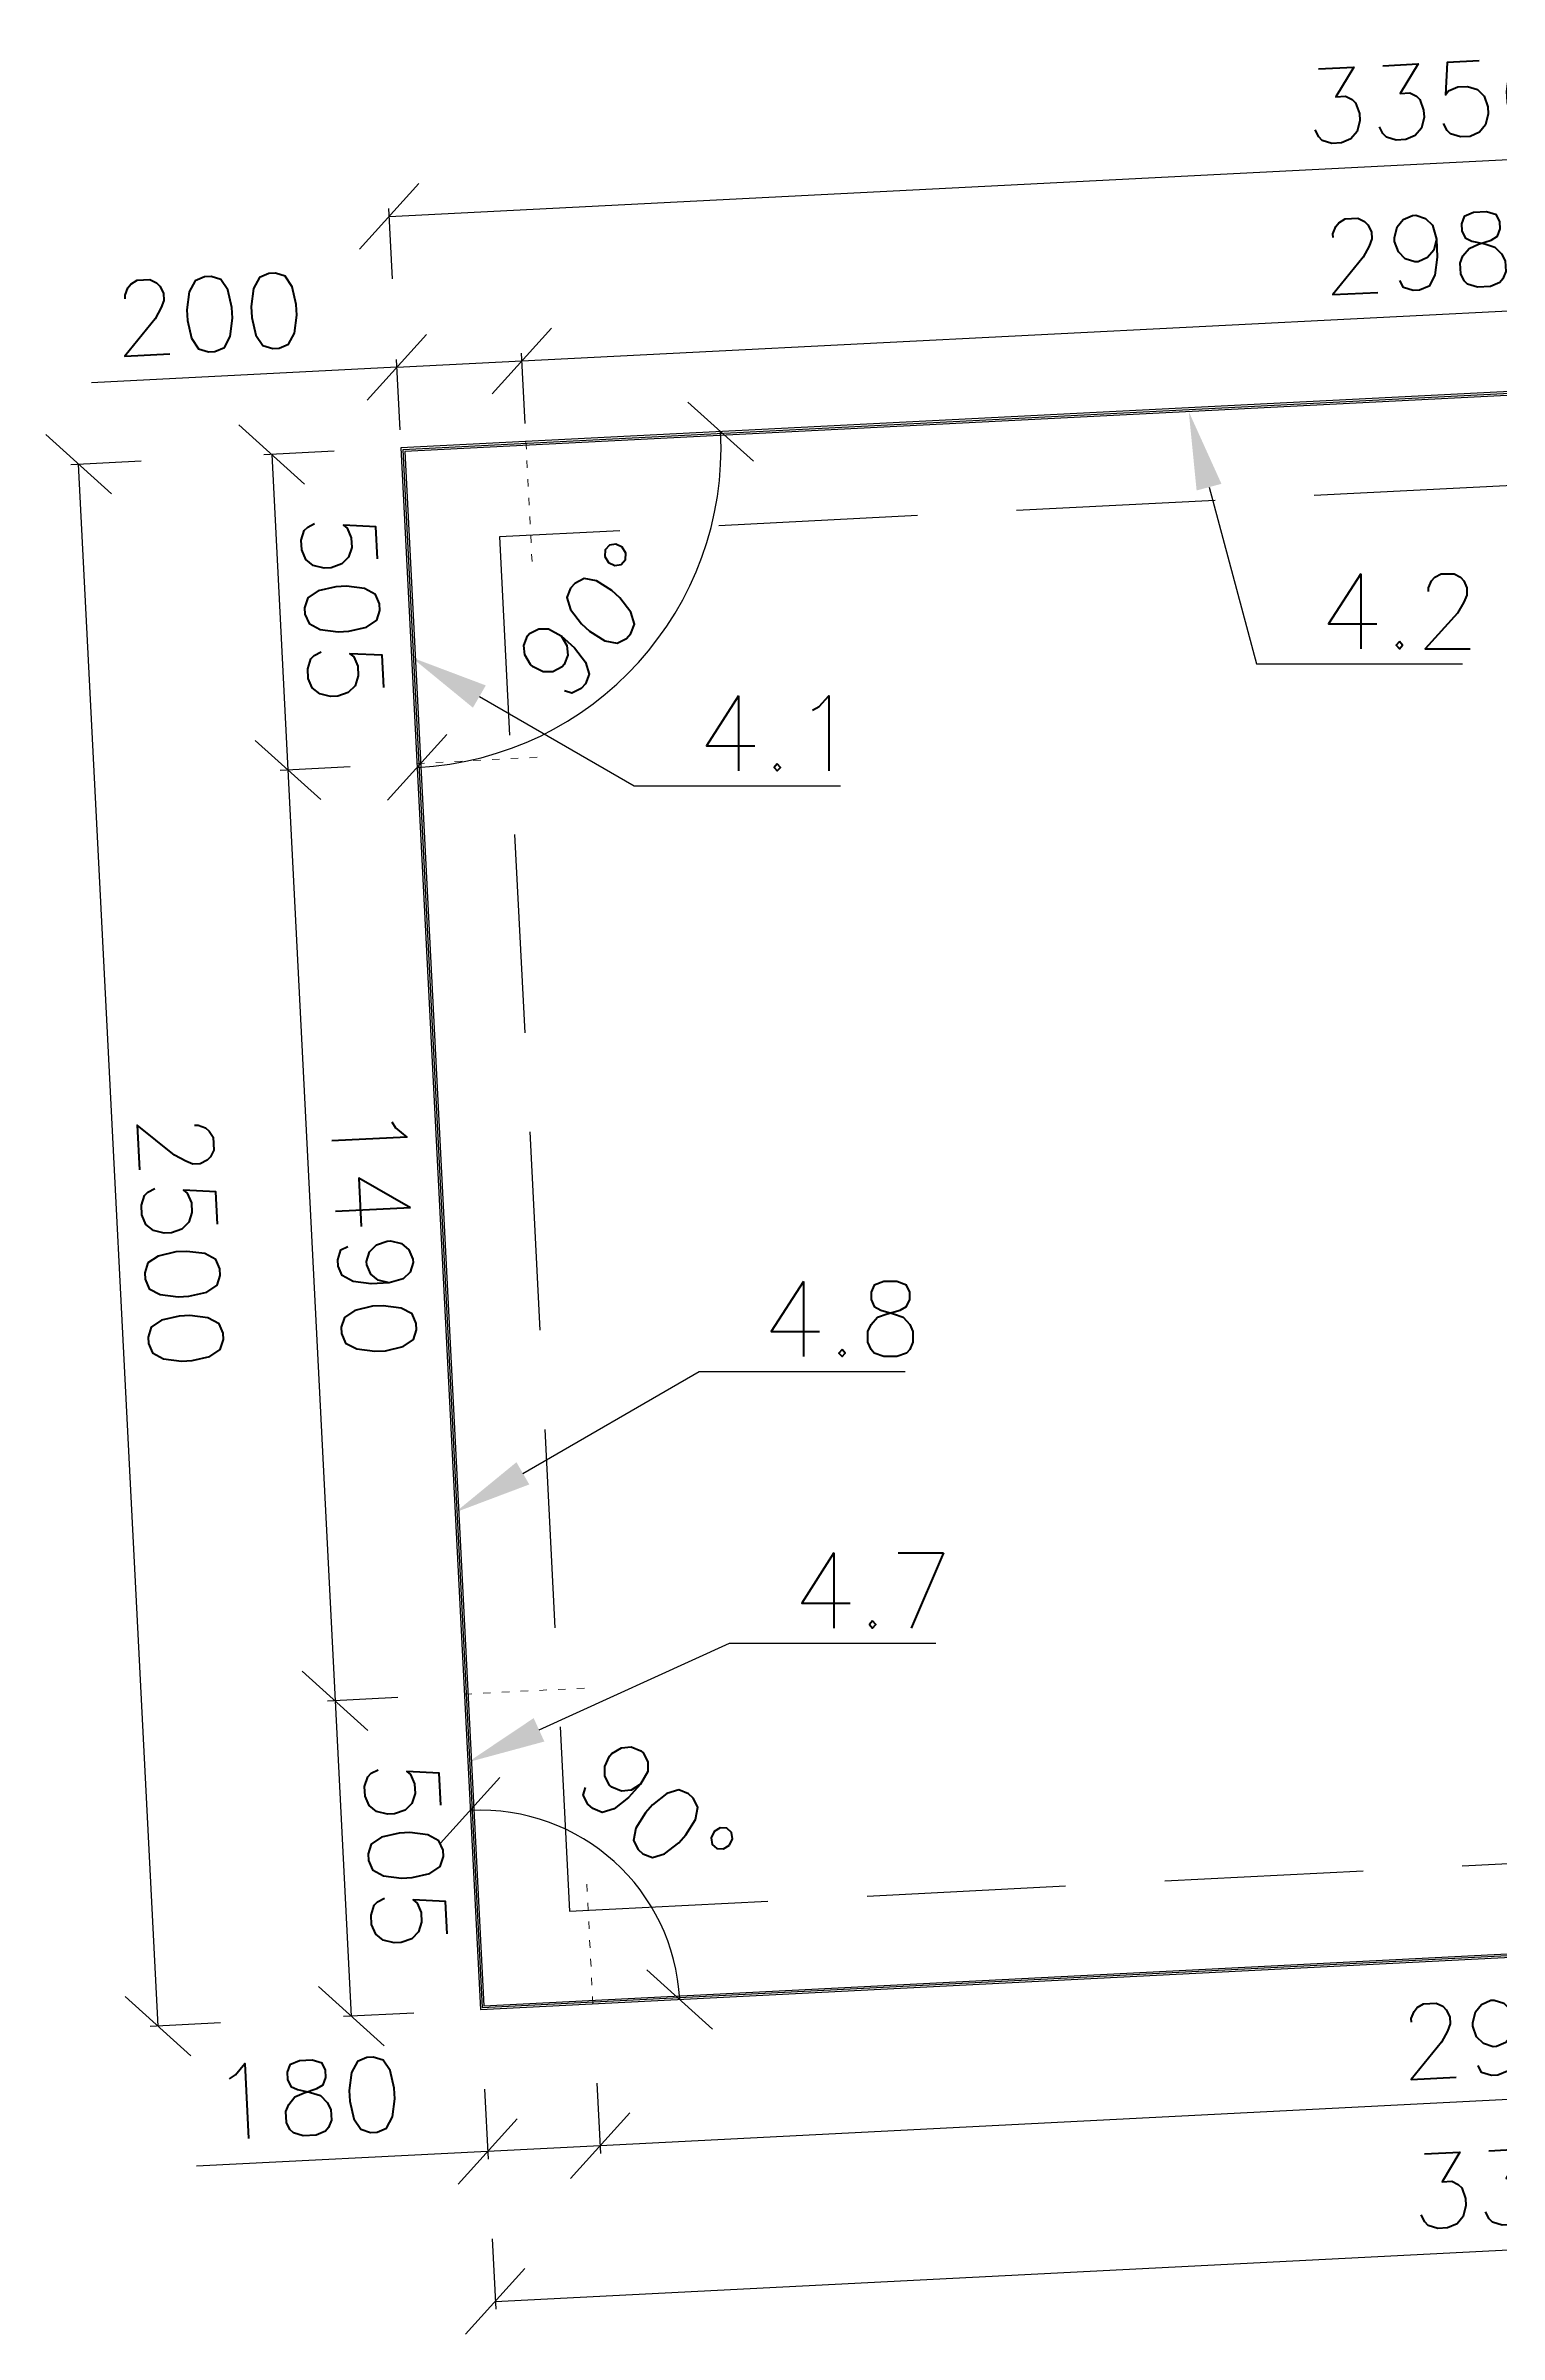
# Model space of a CAD drawing. Header units: millimetres. Extents: x 5046 to 47046, y -5997 to 25762.
# Drawn here: x 21757 to 24080, y 2287 to 5946 of the extents above; entities that cross this region are included whole.
import ezdxf
from ezdxf import colors
from ezdxf.entities.mleader import LeaderData, LeaderLine
from ezdxf.math import Vec2, Vec3

# ---------------------------------------------------------------- set-up
doc = ezdxf.new("R2010")
doc.units = ezdxf.units.MM
doc.linetypes.add('ACAD_ISO03W100', pattern=[30, 12, -18])
doc.linetypes.add('HIDDEN2', pattern=[4.7625, 3.175, -1.5875])
doc.layers.get('0').update_dxf_attribs({"lineweight": 0})
doc.layers.get('Defpoints').update_dxf_attribs({"lineweight": 0})
doc.layers.add('DIM', color=3, linetype='Continuous', lineweight=0)
doc.layers.add('Przerywana', color=230, linetype='ACAD_ISO03W100', lineweight=0)
doc.layers.add('L_KS2 350', color=150, linetype='Continuous')
doc.layers.add('L_KS_inderside', color=40, linetype='HIDDEN2')
doc.styles.add('Skala 1-50', font='simplex.shx', dxfattribs={"height": 120})
doc.dimstyles.new('Skala 1-50', dxfattribs={"dimtxt": 12, "dimasz": 100, "dimexe": 12.5, "dimexo": 0.625, "dimgap": 40, "dimtad": 1, "dimdec": 0, "dimtxsty": 'Skala 1-50', "dimblk": 'OBLIQUE', "dimcen": 2.5, "dimadec": 0, "dimazin": 0, "dimtfac": 1, "dimtdec": 0, "dimtmove": 0, "dimatfit": 3, "dimldrblk": 'OBLIQUE', "dimfxl": 100, "dimfxlon": 1, "dimarcsym": 0})

# ---------------------------------------------------------------- blocks, each defined once
blk = doc.blocks.new('_Oblique')
at = {"color": 0, "linetype": 'ByBlock', "lineweight": -2}
blk.add_line((-0.5, -0.5), (0.5, 0.5), dxfattribs=at)
blk = doc.blocks.new('*D450')
at = {"layer": 'Defpoints', "color": 0}
for p in [(25797.4, 2976.4), (22451.7, 2806.2), (25821.1, 2509.9)]:
    blk.add_point(p, dxfattribs=at)
at = {"layer": 'DIM', "color": 0, "lineweight": -2}
for p, q in [((25816, 2609.8), (25821.8, 2497.4)), ((22475.4, 2339.7), (25821.1, 2509.9)), ((22470.4, 2439.6), (22476.1, 2327.3))]:
    blk.add_line(p, q, dxfattribs=at)
at = {"layer": 'DIM', "color": 0, "linetype": 'ByBlock', "lineweight": -2, "xscale": 100, "yscale": 100, "zscale": 100}
for p, rotation in [((25821.1, 2509.9), 2.911440891904487), ((22475.4, 2339.7), 182.9114408919045)]:
    blk.add_blockref('_Oblique', p, dxfattribs=dict(at, rotation=rotation))
at = {"layer": 'DIM', "color": 0, "insert": (24143.2, 2524.7), "char_height": 120, "attachment_point": 5, "rotation": 2.9114, "style": 'Skala 1-50'}
blk.add_mtext('3350', dxfattribs=at)
blk = doc.blocks.new('*D452')
at = {"layer": 'Defpoints', "color": 0}
for p in [(25651.6, 5843.3), (25670.4, 5473.1), (22324.7, 5303)]:
    blk.add_point(p, dxfattribs=at)
at = {"layer": 'DIM', "color": 0, "lineweight": -2}
for p, q in [((25656.7, 5743.4), (25651, 5855.7)), ((22305.9, 5673.1), (25651.6, 5843.3)), ((22311, 5573.2), (22305.3, 5685.6))]:
    blk.add_line(p, q, dxfattribs=at)
at = {"layer": 'DIM', "color": 0, "linetype": 'ByBlock', "lineweight": -2, "xscale": 100, "yscale": 100, "zscale": 100}
for p, rotation in [((25651.6, 5843.3), 2.911440891904487), ((22305.9, 5673.1), 182.9114408919045)]:
    blk.add_blockref('_Oblique', p, dxfattribs=dict(at, rotation=rotation))
at = {"layer": 'DIM', "color": 0, "insert": (23973.7, 5858.1), "char_height": 120, "attachment_point": 5, "rotation": 2.9114, "style": 'Skala 1-50'}
blk.add_mtext('3350', dxfattribs=at)
blk = doc.blocks.new('*D487')
at = {"layer": 'Defpoints', "color": 0}
for p in [(22517.9, 5442.1), (22524.5, 5313.1), (22324.7, 5303)]:
    blk.add_point(p, dxfattribs=at)
at = {"layer": 'DIM', "color": 0, "lineweight": -2}
for p, q in [((22523, 5342.2), (22517.3, 5454.6)), ((22318.2, 5431.9), (21830.2, 5407.1)), ((22323.3, 5332.1), (22317.5, 5444.4)), ((22318.2, 5431.9), (22517.9, 5442.1))]:
    blk.add_line(p, q, dxfattribs=at)
at = {"layer": 'DIM', "color": 0, "linetype": 'ByBlock', "lineweight": -2, "xscale": 100, "yscale": 100, "zscale": 100}
for p, rotation in [((22517.9, 5442.1), 2.911440891904574), ((22318.2, 5431.9), 182.9114408919046)]:
    blk.add_blockref('_Oblique', p, dxfattribs=dict(at, rotation=rotation))
at = {"layer": 'DIM', "color": 0, "insert": (22019.2, 5516.9), "char_height": 120, "attachment_point": 5, "rotation": 2.9114, "style": 'Skala 1-50'}
blk.add_mtext('200', dxfattribs=at)
blk = doc.blocks.new('*D488')
at = {"layer": 'Defpoints', "color": 0}
for p in [(25494.1, 5593.5), (25500.6, 5464.5), (22524.5, 5313.1)]:
    blk.add_point(p, dxfattribs=at)
at = {"layer": 'DIM', "color": 0, "lineweight": -2}
for p, q in [((25499.2, 5493.6), (25493.4, 5605.9)), ((22517.9, 5442.1), (25494.1, 5593.5)), ((22523, 5342.2), (22517.3, 5454.6))]:
    blk.add_line(p, q, dxfattribs=at)
at = {"layer": 'DIM', "color": 0, "linetype": 'ByBlock', "lineweight": -2, "xscale": 100, "yscale": 100, "zscale": 100}
for p, rotation in [((25494.1, 5593.5), 2.911440891904368), ((22517.9, 5442.1), 182.9114408919044)]:
    blk.add_blockref('_Oblique', p, dxfattribs=dict(at, rotation=rotation))
at = {"layer": 'DIM', "color": 0, "insert": (24000.9, 5617.6), "char_height": 120, "attachment_point": 5, "rotation": 2.9114, "style": 'Skala 1-50'}
blk.add_mtext('2980', dxfattribs=at)
blk = doc.blocks.new('*D501')
at = {"layer": 'Defpoints', "color": 0}
for p in [(25607.6, 2966.7), (22631.5, 2815.3), (22643, 2588.6)]:
    blk.add_point(p, dxfattribs=at)
at = {"layer": 'DIM', "color": 0, "lineweight": -2}
for p, q in [((25614.1, 2839.8), (25619.8, 2727.5)), ((25619.2, 2739.9), (22643, 2588.6)), ((22637.9, 2688.4), (22643.7, 2576.1))]:
    blk.add_line(p, q, dxfattribs=at)
at = {"layer": 'DIM', "color": 0, "linetype": 'ByBlock', "lineweight": -2, "xscale": 100, "yscale": 100, "zscale": 100}
for p, rotation in [((25619.2, 2739.9), 2.91144089190353), ((22643, 2588.6), 182.9114408919035)]:
    blk.add_blockref('_Oblique', p, dxfattribs=dict(at, rotation=rotation))
at = {"layer": 'DIM', "color": 0, "insert": (24126, 2764.1), "char_height": 120, "attachment_point": 5, "rotation": 2.9114, "style": 'Skala 1-50'}
blk.add_mtext('2980', dxfattribs=at)
blk = doc.blocks.new('*D502')
at = {"layer": 'Defpoints', "color": 0}
for p in [(22451.7, 2806.2), (22631.5, 2815.3), (22463.3, 2579.4)]:
    blk.add_point(p, dxfattribs=at)
at = {"layer": 'DIM', "color": 0, "lineweight": -2}
for p, q in [((22458.2, 2679.3), (22463.9, 2566.9)), ((22637.9, 2688.4), (22643.7, 2576.1)), ((22463.3, 2579.4), (21998.1, 2555.8)), ((22643, 2588.6), (22463.3, 2579.4))]:
    blk.add_line(p, q, dxfattribs=at)
at = {"layer": 'DIM', "color": 0, "linetype": 'ByBlock', "lineweight": -2, "xscale": 100, "yscale": 100, "zscale": 100}
for p, rotation in [((22643, 2588.6), 2.911440891920356), ((22463.3, 2579.4), 182.9114408919204)]:
    blk.add_blockref('_Oblique', p, dxfattribs=dict(at, rotation=rotation))
at = {"layer": 'DIM', "color": 0, "insert": (22175.7, 2664.9), "char_height": 120, "attachment_point": 5, "rotation": 2.9114, "style": 'Skala 1-50'}
blk.add_mtext('180', dxfattribs=at)
blk = doc.blocks.new('*D503')
at = {"layer": 'Defpoints', "color": 0}
for p in [(22324.7, 5303), (22350.4, 4798.6), (22144, 4788.1)]:
    blk.add_point(p, dxfattribs=at)
at = {"layer": 'DIM', "color": 0, "lineweight": -2}
for p, q in [((22218.2, 5297.6), (22105.8, 5291.8)), ((22118.3, 5292.5), (22144, 4788.1)), ((22243.8, 4793.2), (22131.5, 4787.5))]:
    blk.add_line(p, q, dxfattribs=at)
at = {"layer": 'DIM', "color": 0, "linetype": 'ByBlock', "lineweight": -2, "xscale": 100, "yscale": 100, "zscale": 100}
for p, rotation in [((22118.3, 5292.5), 92.9114408919093), ((22144, 4788.1), 272.9114408919093)]:
    blk.add_blockref('_Oblique', p, dxfattribs=dict(at, rotation=rotation))
at = {"layer": 'DIM', "color": 0, "insert": (22231, 5045.4), "char_height": 120, "attachment_point": 5, "rotation": 272.9114, "style": 'Skala 1-50'}
blk.add_mtext('505', dxfattribs=at)
blk = doc.blocks.new('*D504')
at = {"layer": 'Defpoints', "color": 0}
for p in [(22350.4, 4798.6), (22219.6, 3300.1), (22426.1, 3310.6)]:
    blk.add_point(p, dxfattribs=at)
at = {"layer": 'DIM', "color": 0, "lineweight": -2}
for p, q in [((22243.8, 4793.2), (22131.5, 4787.5)), ((22144, 4788.1), (22219.6, 3300.1)), ((22319.5, 3305.1), (22207.2, 3299.4))]:
    blk.add_line(p, q, dxfattribs=at)
at = {"layer": 'DIM', "color": 0, "linetype": 'ByBlock', "lineweight": -2, "xscale": 100, "yscale": 100, "zscale": 100}
for p, rotation in [((22144, 4788.1), 92.91144089172823), ((22219.6, 3300.1), 272.9114408917282)]:
    blk.add_blockref('_Oblique', p, dxfattribs=dict(at, rotation=rotation))
at = {"layer": 'DIM', "color": 0, "insert": (22281.7, 4049.2), "char_height": 120, "attachment_point": 5, "rotation": 272.9114, "style": 'Skala 1-50'}
blk.add_mtext('1490', dxfattribs=at)
blk = doc.blocks.new('*D505')
at = {"layer": 'Defpoints', "color": 0}
for p in [(22426.1, 3310.6), (22245.3, 2795.7), (22451.7, 2806.2)]:
    blk.add_point(p, dxfattribs=at)
at = {"layer": 'DIM', "color": 0, "lineweight": -2}
for p, q in [((22319.5, 3305.1), (22207.2, 3299.4)), ((22219.6, 3300.1), (22245.3, 2795.7)), ((22345.2, 2800.8), (22232.8, 2795.1))]:
    blk.add_line(p, q, dxfattribs=at)
at = {"layer": 'DIM', "color": 0, "linetype": 'ByBlock', "lineweight": -2, "xscale": 100, "yscale": 100, "zscale": 100}
for p, rotation in [((22219.6, 3300.1), 92.91144089190432), ((22245.3, 2795.7), 272.9114408919043)]:
    blk.add_blockref('_Oblique', p, dxfattribs=dict(at, rotation=rotation))
at = {"layer": 'DIM', "color": 0, "insert": (22332.3, 3053), "char_height": 120, "attachment_point": 5, "rotation": 272.9114, "style": 'Skala 1-50'}
blk.add_mtext('505', dxfattribs=at)
blk = doc.blocks.new('*D506')
at = {"layer": 'Defpoints', "color": 0}
for p in [(21809.7, 5276.8), (22324.7, 5303), (22451.7, 2806.2)]:
    blk.add_point(p, dxfattribs=at)
at = {"layer": 'DIM', "color": 0, "lineweight": -2}
for p, q in [((21909.5, 5281.9), (21797.2, 5276.1)), ((21936.6, 2780), (21809.7, 5276.8)), ((22036.5, 2785.1), (21924.2, 2779.4))]:
    blk.add_line(p, q, dxfattribs=at)
at = {"layer": 'DIM', "color": 0, "linetype": 'ByBlock', "lineweight": -2, "xscale": 100, "yscale": 100, "zscale": 100}
for p, rotation in [((21809.7, 5276.8), 92.91144089190547), ((21936.6, 2780), 272.9114408919054)]:
    blk.add_blockref('_Oblique', p, dxfattribs=dict(at, rotation=rotation))
at = {"layer": 'DIM', "color": 0, "insert": (21973, 4033.5), "char_height": 120, "attachment_point": 5, "rotation": 272.9114, "style": 'Skala 1-50'}
blk.add_mtext('2500', dxfattribs=at)
blk = doc.blocks.new('*D936')
at = {"layer": 'Defpoints', "color": 0}
for p in [(25670.4, 5473.1), (22324.7, 5303), (22324.7, 5303), (22602.6, 4873.6), (22451.7, 2806.2)]:
    blk.add_point(p, dxfattribs=at)
at = {"layer": 'DIM', "color": 0, "lineweight": -2}
blk.add_arc((22324.7, 5303), 511.5, 272.9114, 2.9114, dxfattribs=at)
at = {"layer": 'DIM', "color": 0, "linetype": 'ByBlock', "lineweight": -2, "xscale": 100, "yscale": 100, "zscale": 100}
for p, rotation in [((22835.6, 5329), 92.9114408919045), ((22350.7, 4792.2), 182.9114408919054)]:
    blk.add_blockref('_Oblique', p, dxfattribs=dict(at, rotation=rotation))
at = {"layer": 'DIM', "color": 0, "insert": (22630.1, 5027.2), "char_height": 120, "attachment_point": 5, "rotation": 47.9114, "style": 'Skala 1-50'}
blk.add_mtext('90%%d', dxfattribs=at)
blk = doc.blocks.new('*D937')
at = {"layer": 'Defpoints', "color": 0}
for p in [(25670.4, 5473.1), (25670.4, 5473.1), (22324.7, 5303), (25274.4, 5216.8), (25797.4, 2976.4)]:
    blk.add_point(p, dxfattribs=at)
at = {"layer": 'DIM', "color": 0, "lineweight": -2}
blk.add_arc((25670.4, 5473.1), 471.7, 182.9114, 272.9114, dxfattribs=at)
at = {"layer": 'DIM', "color": 0, "linetype": 'ByBlock', "lineweight": -2, "xscale": 100, "yscale": 100, "zscale": 100}
for p, rotation in [((25199.3, 5449.2), 92.9114408919045), ((25694.4, 5002), 2.911440891905473)]:
    blk.add_blockref('_Oblique', p, dxfattribs=dict(at, rotation=rotation))
at = {"layer": 'DIM', "color": 0, "insert": (25421.3, 5197.3), "char_height": 120, "attachment_point": 5, "rotation": 317.9114, "style": 'Skala 1-50'}
blk.add_mtext('90%%d', dxfattribs=at)
blk = doc.blocks.new('*D938')
at = {"layer": 'Defpoints', "color": 0}
for p in [(22324.7, 5303), (22719.5, 2979.5), (25797.4, 2976.4), (22451.7, 2806.2), (22451.7, 2806.2)]:
    blk.add_point(p, dxfattribs=at)
at = {"layer": 'DIM', "color": 0, "lineweight": -2}
blk.add_arc((22451.7, 2806.2), 318.9, 2.9114, 92.9114, dxfattribs=at)
at = {"layer": 'DIM', "color": 0, "linetype": 'ByBlock', "lineweight": -2, "xscale": 100, "yscale": 100, "zscale": 100}
for p, rotation in [((22435.5, 3124.7), 182.9114408919054), ((22770.3, 2822.4), 272.9114408919045)]:
    blk.add_blockref('_Oblique', p, dxfattribs=dict(at, rotation=rotation))
at = {"layer": 'DIM', "color": 0, "insert": (22732.5, 3117.1), "char_height": 120, "attachment_point": 5, "rotation": 317.9114, "style": 'Skala 1-50'}
blk.add_mtext('90%%d', dxfattribs=at)
blk = doc.blocks.new('*D939')
at = {"layer": 'Defpoints', "color": 0}
for p in [(25670.4, 5473.1), (25620.8, 3249.2), (25797.4, 2976.4), (25797.4, 2976.4), (22451.7, 2806.2)]:
    blk.add_point(p, dxfattribs=at)
at = {"layer": 'DIM', "color": 0, "lineweight": -2}
blk.add_arc((25797.4, 2976.4), 325, 92.9114, 182.9114, dxfattribs=at)
at = {"layer": 'DIM', "color": 0, "linetype": 'ByBlock', "lineweight": -2, "xscale": 100, "yscale": 100, "zscale": 100}
for p, rotation in [((25780.9, 3300.9), 2.911440891905472), ((25472.8, 2959.9), 272.9114408919045)]:
    blk.add_blockref('_Oblique', p, dxfattribs=dict(at, rotation=rotation))
at = {"layer": 'DIM', "color": 0, "insert": (25482, 3261.2), "char_height": 120, "attachment_point": 5, "rotation": 47.9114, "style": 'Skala 1-50'}
blk.add_mtext('90%%d', dxfattribs=at)

msp = doc.modelspace()

# ---------------------------------------------------------------- linework, layer by layer
at = {"layer": 'L_KS2 350'}
msp.add_lwpolyline([(22324.7, 5303), (22451.7, 2806.2), (25797.4, 2976.4), (25670.4, 5473.1), (22324.7, 5303)], dxfattribs=at)
for points in [[(22327.9, 5300.1), (22454.6, 2809.4), (25794.3, 2979.2), (25667.6, 5470)], [(22331, 5297.3), (22457.4, 2812.5), (25791.1, 2982), (25664.7, 5466.8)]]:
    msp.add_lwpolyline(points, close=True, dxfattribs=at)
at = {"layer": 'L_KS_inderside', "color": 150, "ltscale": 100}
msp.add_lwpolyline([(22482.2, 5160.8), (22593.9, 2963.6), (25640, 3118.5), (25528.2, 5315.7)], close=True, dxfattribs=at)
at = {"layer": 'Przerywana'}
for p, q in [((22524.5, 5313.1), (22534.7, 5111.9)), ((22350.4, 4798.6), (22550.1, 4808.8)), ((22426.1, 3310.6), (22625.8, 3320.7)), ((22631.5, 2815.3), (22621.3, 3015.1))]:
    msp.add_line(p, q, dxfattribs=at)

# ---------------------------------------------------------------- dimensions: what is measured, and where the dimension line sits
at = {"layer": 'DIM'}
for p1, p2, distance, picture, middle in [((22324.7, 5303), (25670.4, 5473.1), 370.6, '*D452', (23973.7, 5858.1)), ((22524.5, 5313.1), (25500.6, 5464.5), 129.1, '*D488', (24000.9, 5617.6)), ((22451.7, 2806.2), (22324.7, 5303), 515.7, '*D506', (21973, 4033.5)), ((22324.7, 5303), (22350.4, 4798.6), -206.7, '*D503', (22231, 5045.4)), ((22350.4, 4798.6), (22426.1, 3310.6), -206.7, '*D504', (22281.7, 4049.2)), ((22426.1, 3310.6), (22451.7, 2806.2), -206.7, '*D505', (22332.3, 3053)), ((22451.7, 2806.2), (25797.4, 2976.4), -467.1, '*D450', (24143.2, 2524.7)), ((25607.6, 2966.7), (22631.5, 2815.3), 227.1, '*D501', (24126, 2764.1)), ((22631.5, 2815.3), (22451.7, 2806.2), 227.1, '*D502', (22175.7, 2664.9))]:
    dim = msp.add_aligned_dim(p1=p1, p2=p2, distance=distance, dimstyle='Skala 1-50', dxfattribs=at)
    dim.commit()
    dim.dimension.update_dxf_attribs({"geometry": picture, "text_midpoint": middle})
dim = msp.add_linear_dim(base=(22517.9, 5442.1), p1=(22324.7, 5303), p2=(22524.5, 5313.1), angle=2.9114, dimstyle='Skala 1-50', dxfattribs=at)
dim.commit()
dim.dimension.update_dxf_attribs({"geometry": '*D487', "text_midpoint": (22024.3, 5417), "dimtype": 161})
for base, line1, line2, picture, middle in [((25274.4, 5216.8), ((25797.4, 2976.4), (25670.4, 5473.1)), ((25670.4, 5473.1), (22324.7, 5303)), '*D937', (25421.3, 5197.3)), ((22602.6, 4873.6), ((25670.4, 5473.1), (22324.7, 5303)), ((22324.7, 5303), (22451.7, 2806.2)), '*D936', (22630.1, 5027.2)), ((25620.8, 3249.2), ((22451.7, 2806.2), (25797.4, 2976.4)), ((25797.4, 2976.4), (25670.4, 5473.1)), '*D939', (25482, 3261.2)), ((22719.5, 2979.5), ((22451.7, 2806.2), (25797.4, 2976.4)), ((22324.7, 5303), (22451.7, 2806.2)), '*D938', (22732.5, 3117.1))]:
    dim = msp.add_angular_dim_2l(base=base, line1=line1, line2=line2, dimstyle='Skala 1-50', dxfattribs=at)
    dim.commit()
    dim.dimension.update_dxf_attribs({"geometry": picture, "text_midpoint": middle})

# ---------------------------------------------------------------- leaders
ml = msp.add_multileader_mtext('Standard', dxfattribs=at)
ml.set_content('4.2', style='Skala 1-50')
ml.set_leader_properties()
ml.build(insert=Vec2(0, 0))
ml.multileader.update_dxf_attribs({"has_text_frame": 1, "text_left_attachment_type": 5, "text_right_attachment_type": 5, "dogleg_length": 50, "arrow_head_size": 125})
ctx = ml.context
ctx.base_point, ctx.char_height, ctx.arrow_head_size, ctx.landing_gap_size, ctx.plane_origin = Vec3(23741.7, 4957.9), 120, 125, 50, Vec3(23583.7, 5361)
ctx.left_attachment, ctx.right_attachment = 5, 5
notes = []
notes.append((ctx, [(0, (1, 1, 0), (23691.7, 4957.9), (1, 0), 50, [(0, [(23583.7, 5361)], 0, [])])]))
ctx.mtext.insert, ctx.mtext.flow_direction = Vec3(23791.7, 5101.9), 5
ml = msp.add_multileader_mtext('Standard', dxfattribs=at)
ml.set_content('4.1', style='Skala 1-50')
ml.set_leader_properties()
ml.build(insert=Vec2(0, 0))
ml.multileader.update_dxf_attribs({"has_text_frame": 1, "text_left_attachment_type": 5, "text_right_attachment_type": 5, "dogleg_length": 50, "arrow_head_size": 125})
ctx = ml.context
ctx.base_point, ctx.char_height, ctx.arrow_head_size, ctx.landing_gap_size, ctx.plane_origin = Vec3(22747.5, 4762.6), 120, 125, 50, Vec3(22341.8, 4968)
ctx.left_attachment, ctx.right_attachment = 5, 5
notes.append((ctx, [(0, (1, 1, 0), (22697.5, 4762.6), (1, 0), 50, [(0, [(22341.8, 4968)], 0, [])])]))
ctx.mtext.insert, ctx.mtext.flow_direction = Vec3(22797.5, 4906.6), 5
ml = msp.add_multileader_mtext('Standard', dxfattribs=at)
ml.set_content('4.8', style='Skala 1-50')
ml.set_leader_properties()
ml.build(insert=Vec2(0, 0))
ml.multileader.update_dxf_attribs({"has_text_frame": 1, "text_left_attachment_type": 5, "text_right_attachment_type": 5, "dogleg_length": 50, "arrow_head_size": 125})
ctx = ml.context
ctx.base_point, ctx.char_height, ctx.arrow_head_size, ctx.landing_gap_size, ctx.plane_origin = Vec3(22851.1, 3826.2), 120, 125, 50, Vec3(22411.3, 3601.1)
ctx.left_attachment, ctx.right_attachment = 5, 5
notes.append((ctx, [(0, (1, 1, 0), (22801.1, 3826.2), (1, 0), 50, [(0, [(22411.3, 3601.1)], 0, [])])]))
ctx.mtext.insert, ctx.mtext.flow_direction = Vec3(22901.1, 3970.2), 5
ml = msp.add_multileader_mtext('Standard', dxfattribs=at)
ml.set_content('4.7', style='Skala 1-50')
ml.set_leader_properties()
ml.build(insert=Vec2(0, 0))
ml.multileader.update_dxf_attribs({"has_text_frame": 1, "text_left_attachment_type": 5, "text_right_attachment_type": 5, "dogleg_length": 50, "arrow_head_size": 125})
ctx = ml.context
ctx.base_point, ctx.char_height, ctx.arrow_head_size, ctx.landing_gap_size, ctx.plane_origin = Vec3(22899.8, 3392.3), 120, 125, 50, Vec3(22429.5, 3243.7)
ctx.left_attachment, ctx.right_attachment = 5, 5
notes.append((ctx, [(0, (1, 1, 0), (22849.8, 3392.3), (1, 0), 50, [(0, [(22431.6, 3201.7)], 0, [])])]))
ctx.mtext.insert, ctx.mtext.flow_direction = Vec3(22949.8, 3536.3), 5
for ctx, leaders in notes:
    for number, flags, end, landing, length, lines in leaders:
        leader = LeaderData()
        leader.index, (leader.has_last_leader_line, leader.has_dogleg_vector, leader.attachment_direction) = number, flags
        leader.last_leader_point, leader.dogleg_vector, leader.dogleg_length = Vec3(end), Vec3(landing), length
        for number, points, colour, breaks in lines:
            line = LeaderLine()
            line.index, line.vertices, line.color, line.breaks = number, Vec3.list(points), colors.encode_raw_color(colour), breaks
            leader.lines.append(line)
        ctx.leaders.append(leader)

doc.saveas('drawing.dxf')
